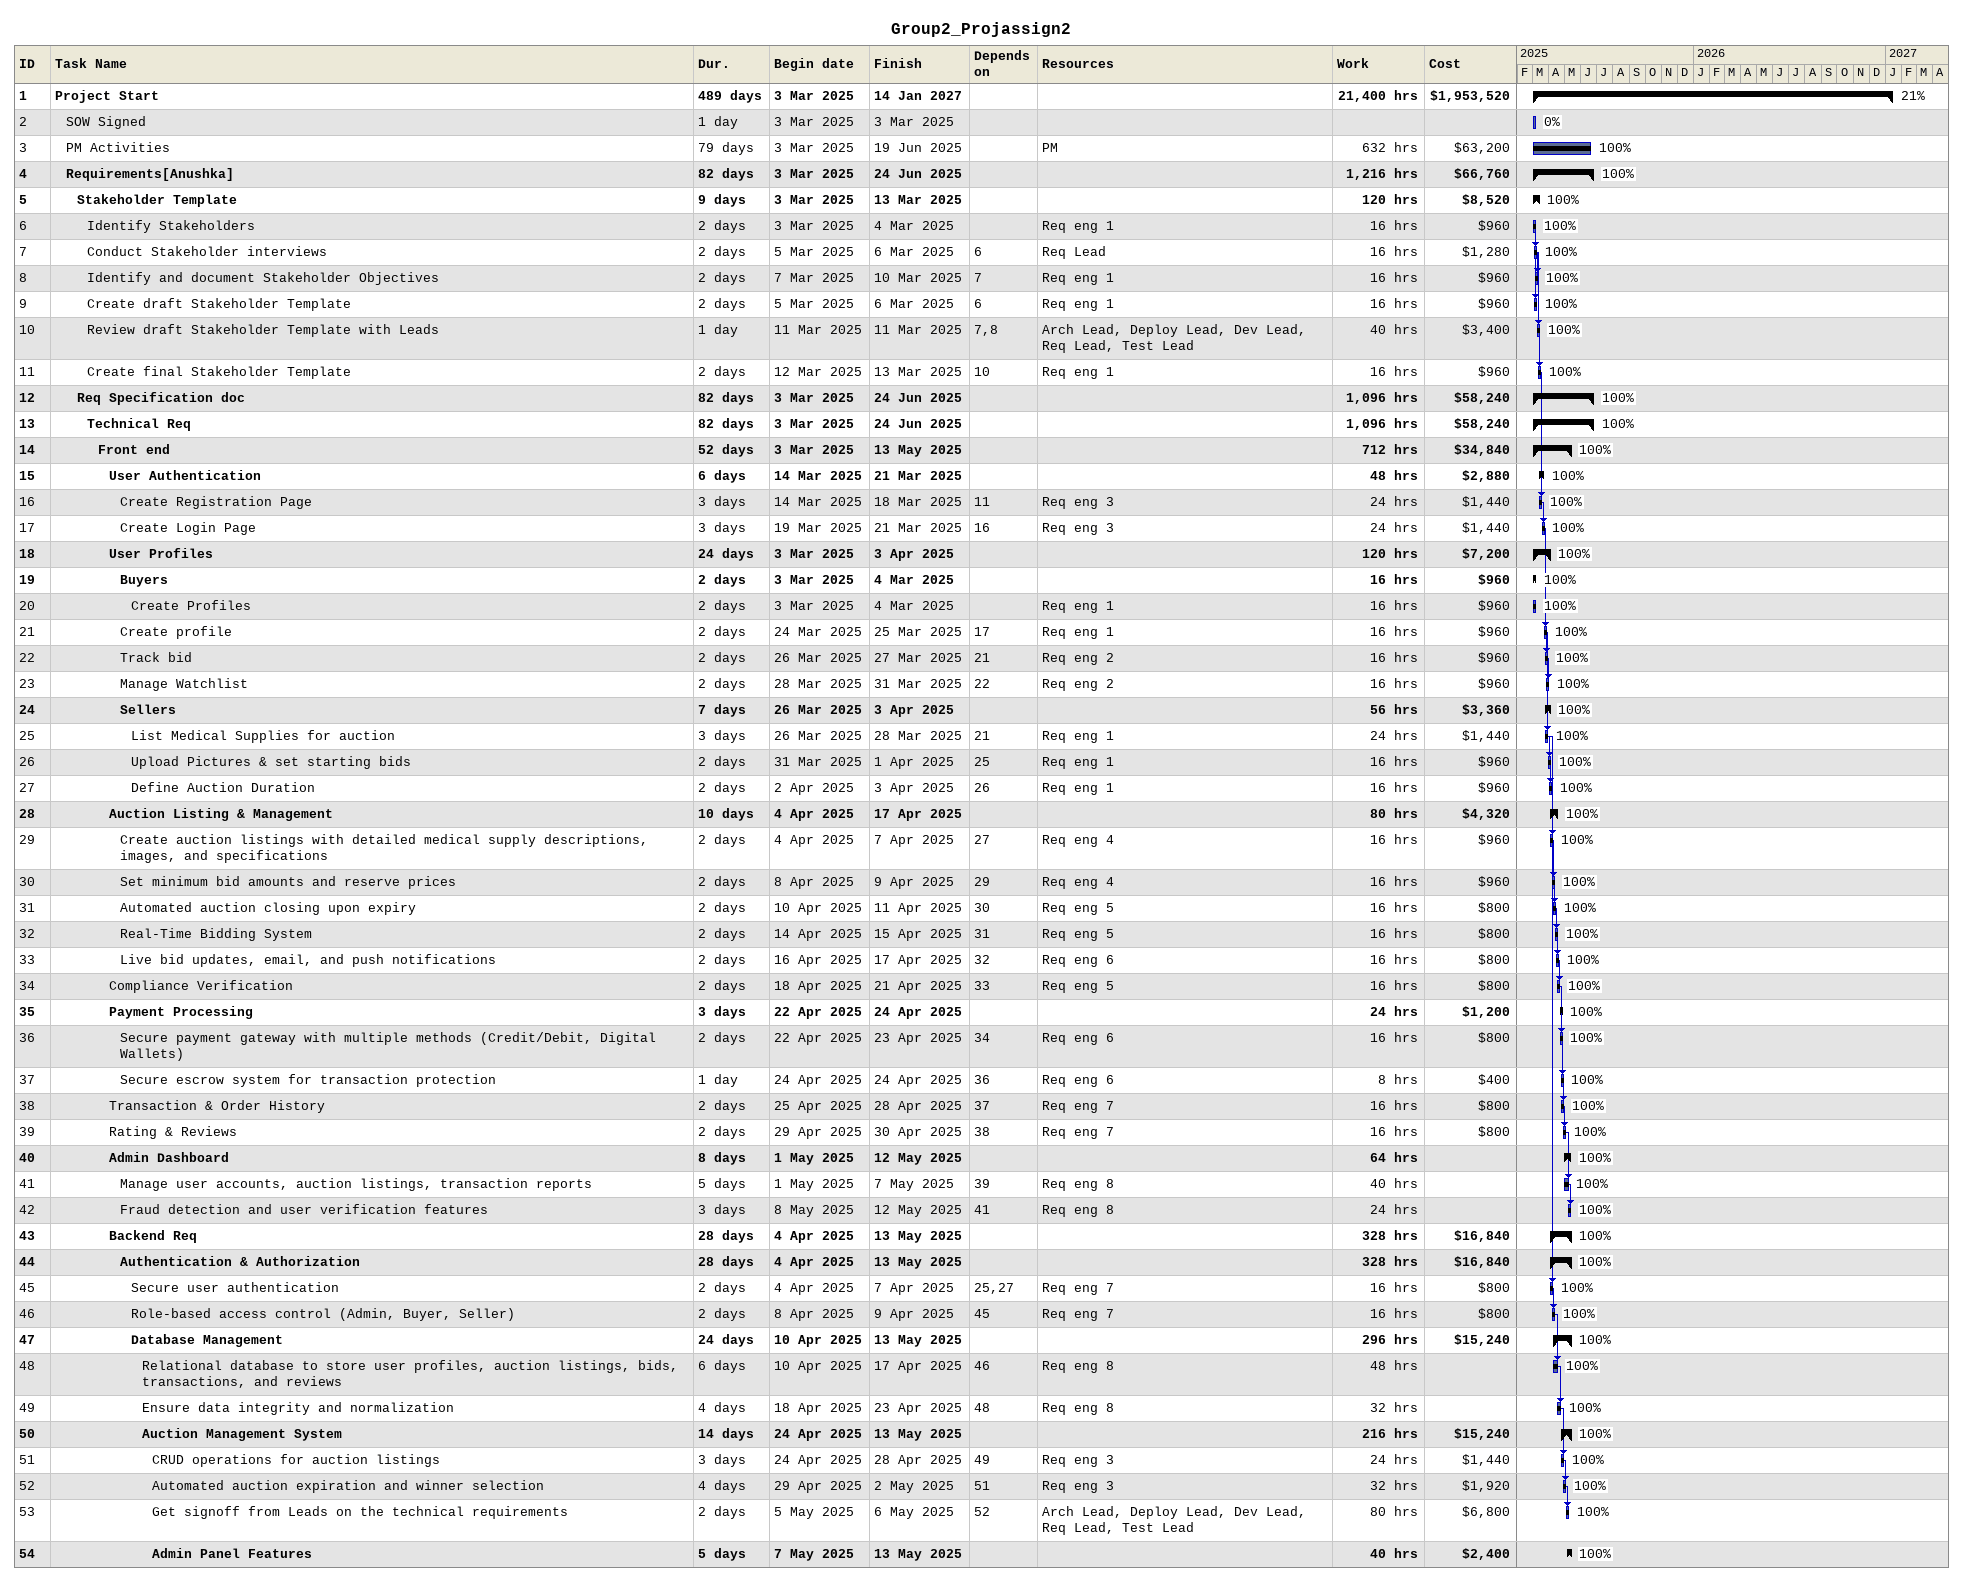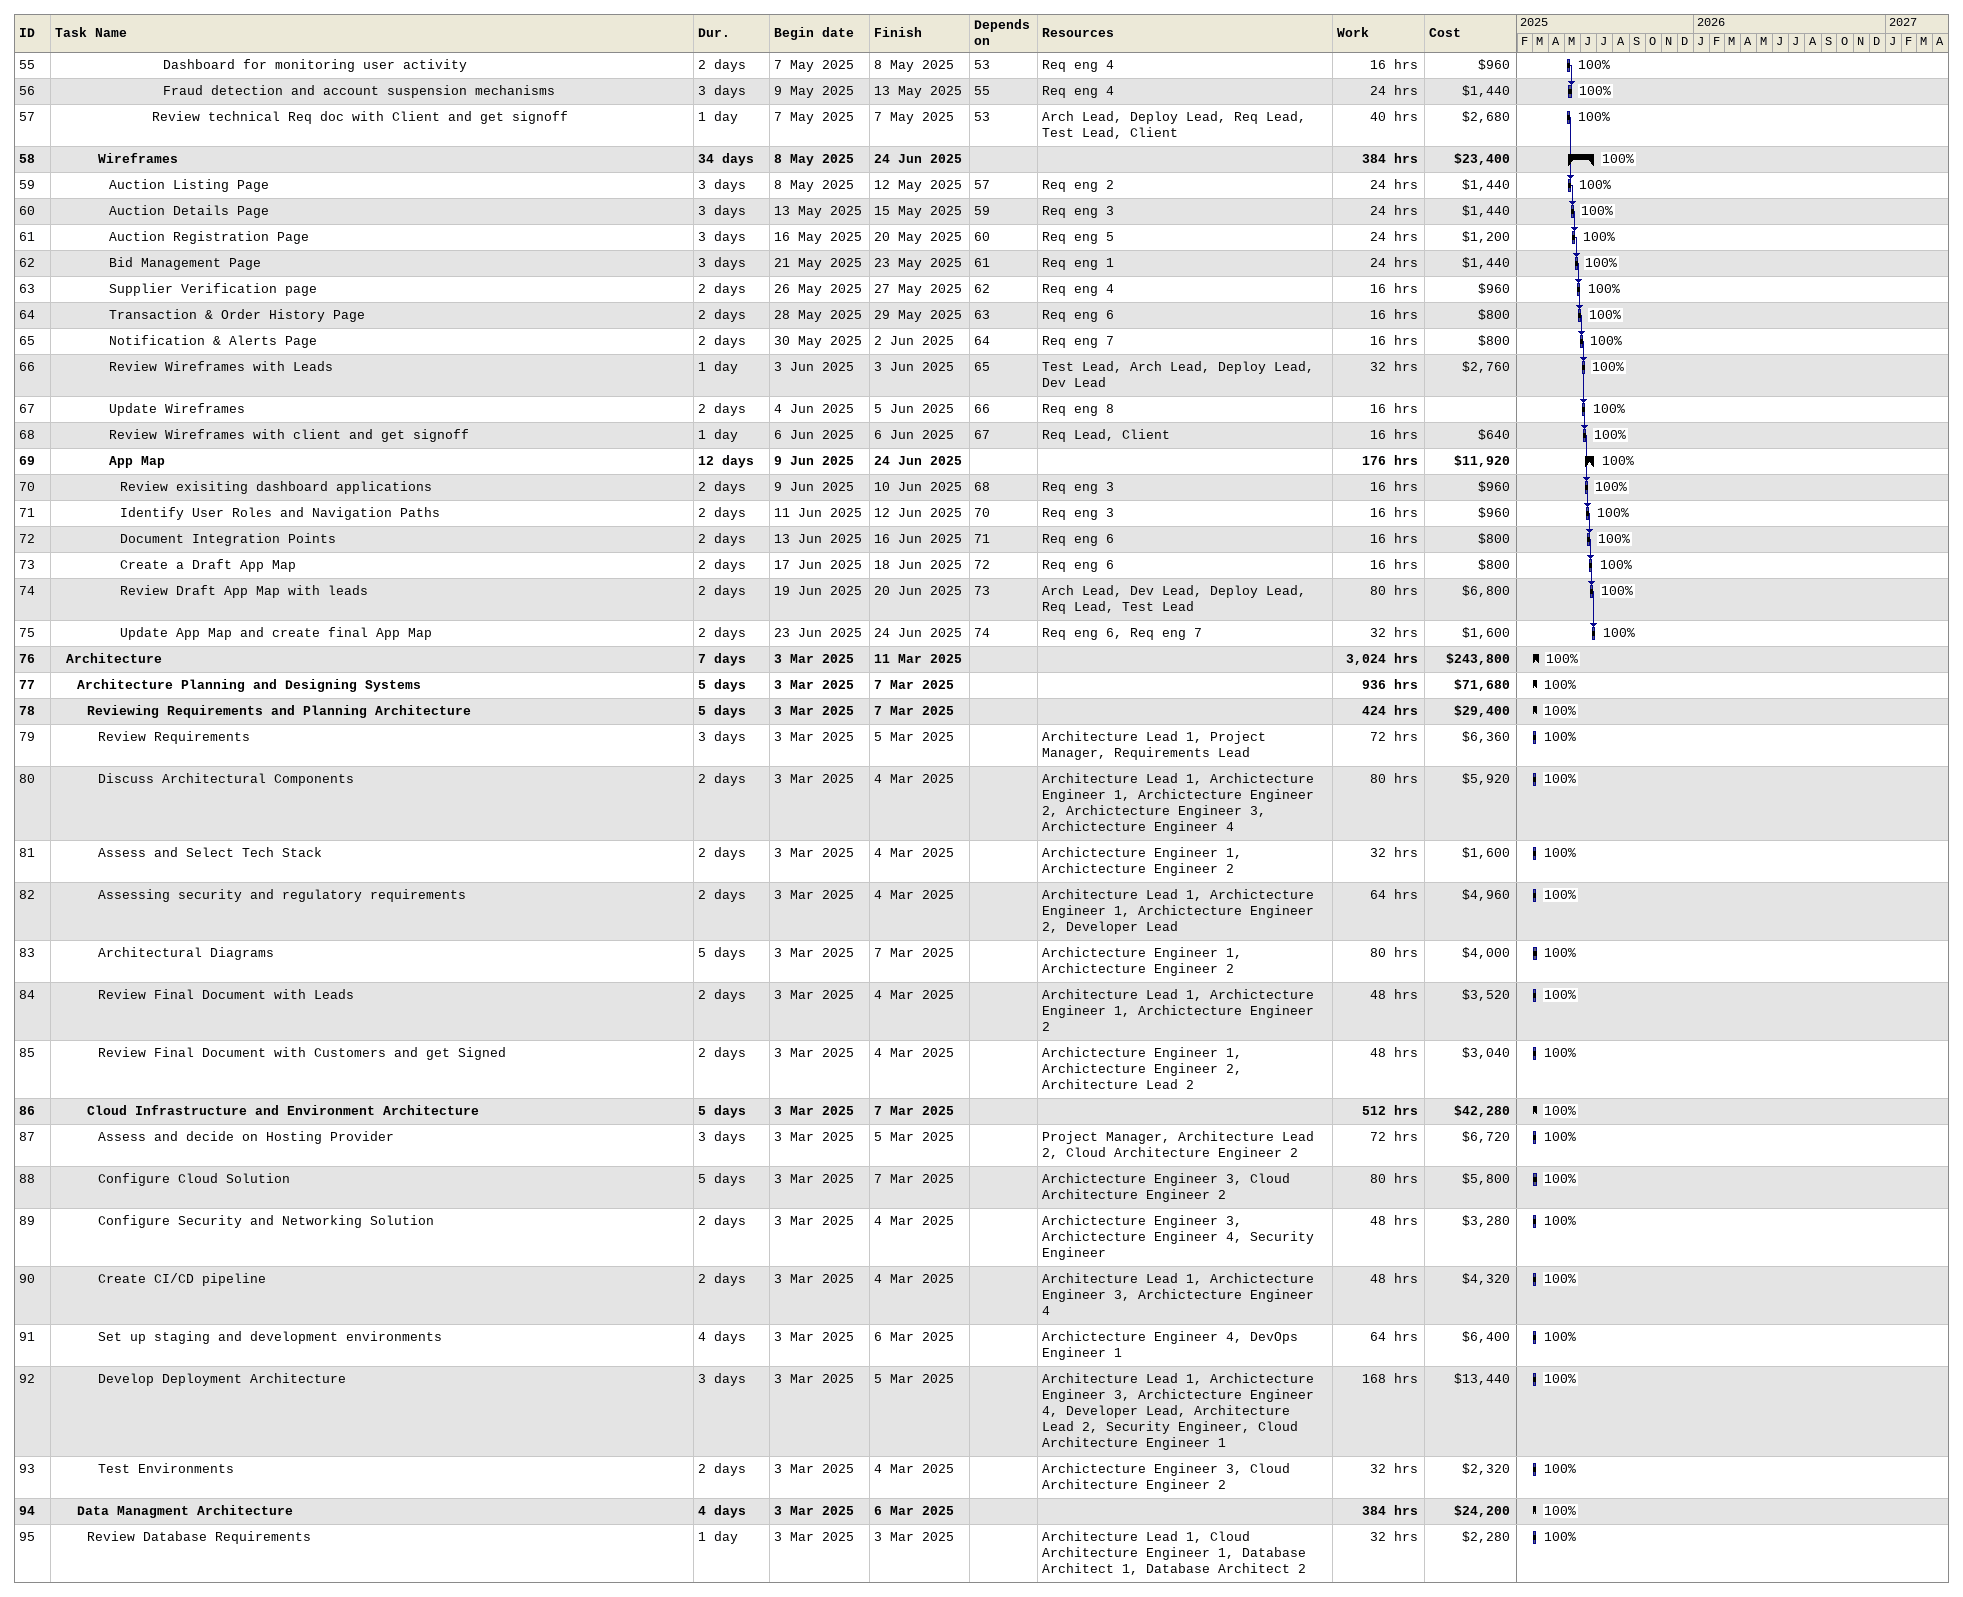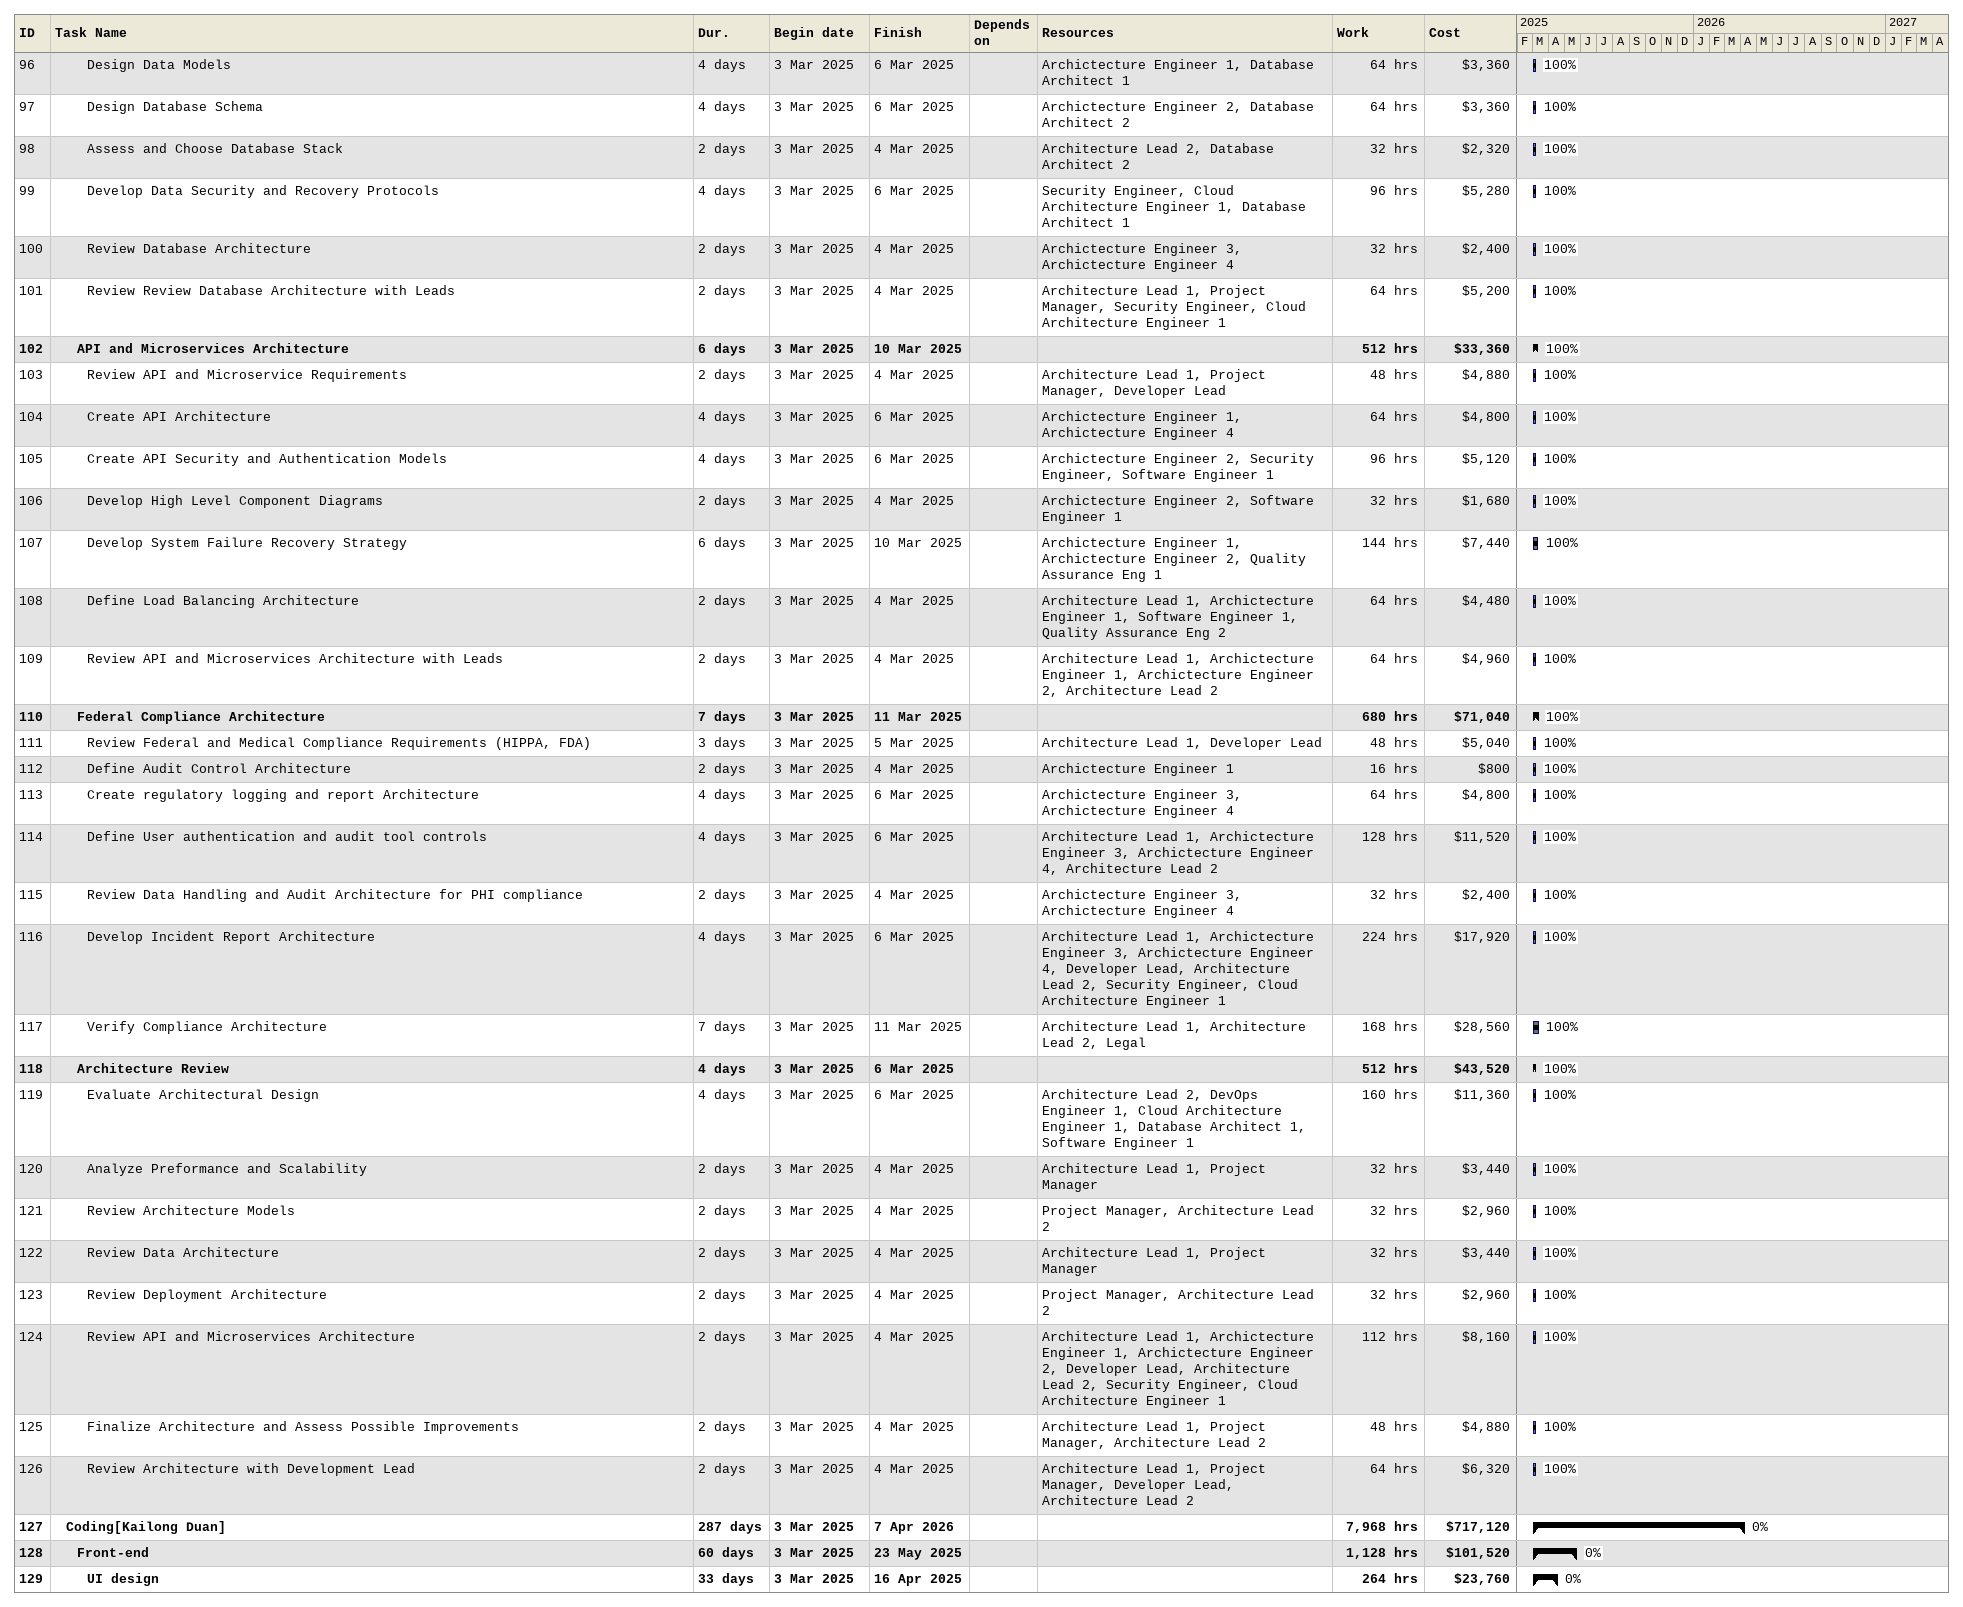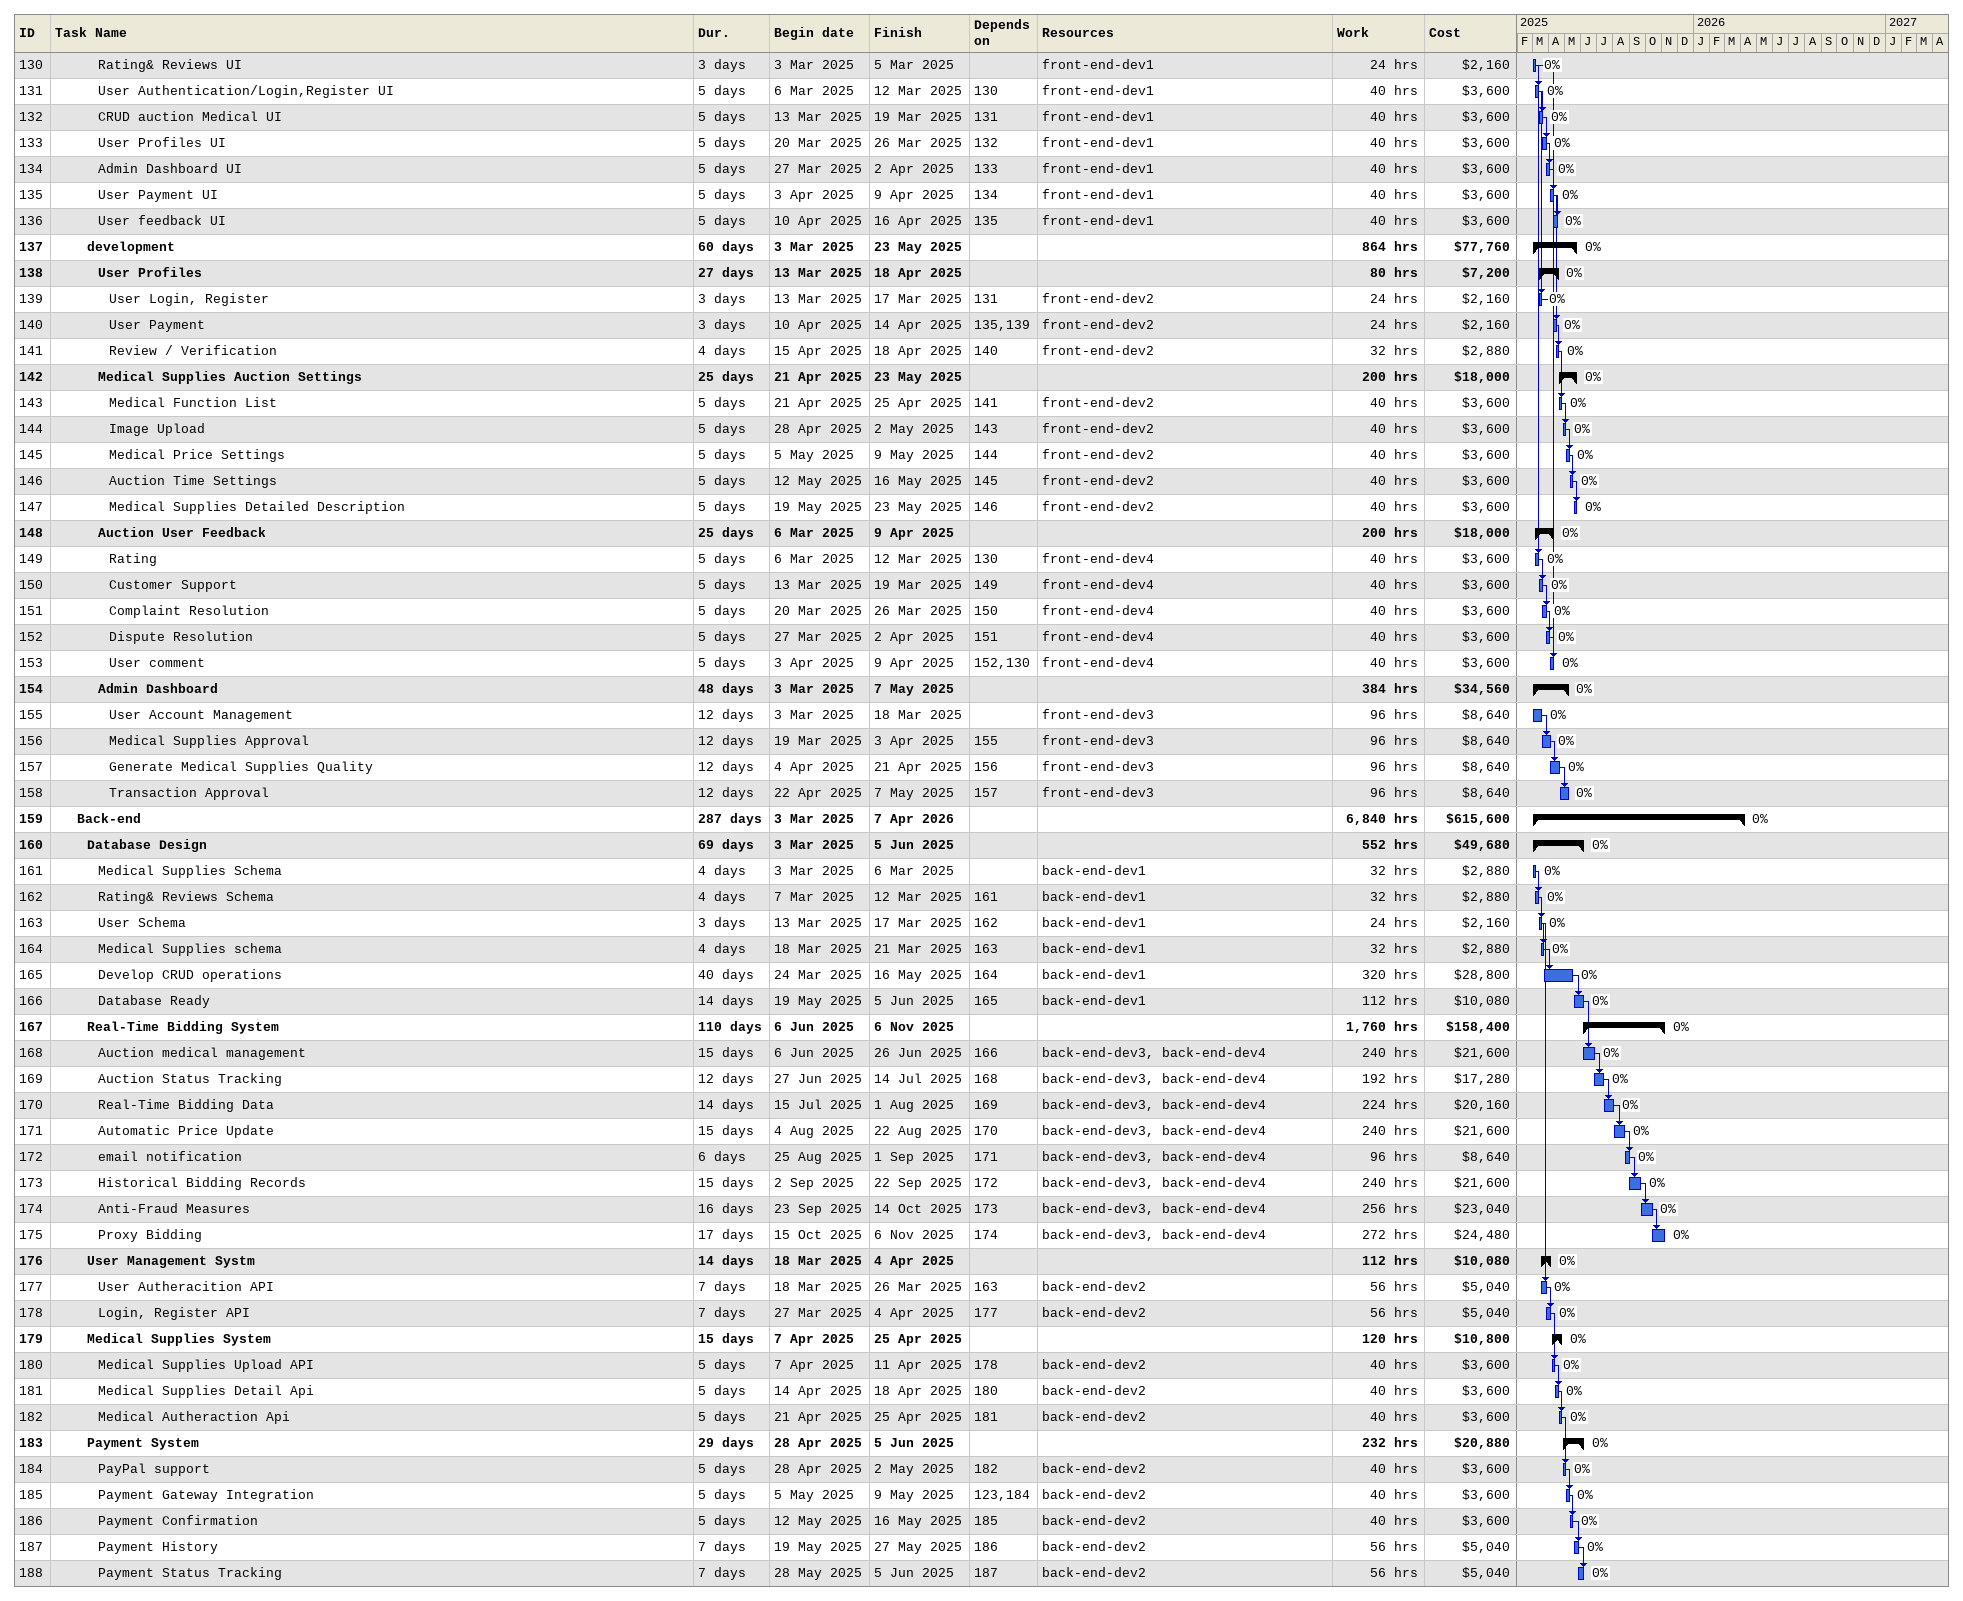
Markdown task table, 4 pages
Group2_Projassign2

| ID | Level | Task | Duration | Start | Finish | Predecessors | Resources | % complete | Work (h) | Cost ($) |
|---|---|---|---|---|---|---|---|---|---|---|
| 1 | 1 | **Project Start** | 489d | 2025-03-03 | 2027-01-14 |  |  | 21 | 21400 | 1953520 |
| 2 | 2 | SOW Signed | 1d | 2025-03-03 | 2025-03-03 |  |  | 0 |  |  |
| 3 | 2 | PM Activities | 79d | 2025-03-03 | 2025-06-19 |  | PM | 100 | 632 | 63200 |
| 4 | 2 | **Requirements[Anushka]** | 82d | 2025-03-03 | 2025-06-24 |  |  | 100 | 1216 | 66760 |
| 5 | 3 | **Stakeholder Template** | 9d | 2025-03-03 | 2025-03-13 |  |  | 100 | 120 | 8520 |
| 6 | 4 | Identify Stakeholders | 2d | 2025-03-03 | 2025-03-04 |  | Req eng 1 | 100 | 16 | 960 |
| 7 | 4 | Conduct Stakeholder interviews | 2d | 2025-03-05 | 2025-03-06 | 6 | Req Lead | 100 | 16 | 1280 |
| 8 | 4 | Identify and document Stakeholder Objectives | 2d | 2025-03-07 | 2025-03-10 | 7 | Req eng 1 | 100 | 16 | 960 |
| 9 | 4 | Create draft Stakeholder Template | 2d | 2025-03-05 | 2025-03-06 | 6 | Req eng 1 | 100 | 16 | 960 |
| 10 | 4 | Review draft Stakeholder Template with Leads | 1d | 2025-03-11 | 2025-03-11 | 7, 8 | Arch Lead, Deploy Lead, Dev Lead, Req Lead, Test Lead | 100 | 40 | 3400 |
| 11 | 4 | Create final Stakeholder Template | 2d | 2025-03-12 | 2025-03-13 | 10 | Req eng 1 | 100 | 16 | 960 |
| 12 | 3 | **Req Specification doc** | 82d | 2025-03-03 | 2025-06-24 |  |  | 100 | 1096 | 58240 |
| 13 | 4 | **Technical Req** | 82d | 2025-03-03 | 2025-06-24 |  |  | 100 | 1096 | 58240 |
| 14 | 5 | **Front end** | 52d | 2025-03-03 | 2025-05-13 |  |  | 100 | 712 | 34840 |
| 15 | 6 | **User Authentication** | 6d | 2025-03-14 | 2025-03-21 |  |  | 100 | 48 | 2880 |
| 16 | 7 | Create Registration Page | 3d | 2025-03-14 | 2025-03-18 | 11 | Req eng 3 | 100 | 24 | 1440 |
| 17 | 7 | Create Login Page | 3d | 2025-03-19 | 2025-03-21 | 16 | Req eng 3 | 100 | 24 | 1440 |
| 18 | 6 | **User Profiles** | 24d | 2025-03-03 | 2025-04-03 |  |  | 100 | 120 | 7200 |
| 19 | 7 | **Buyers** | 2d | 2025-03-03 | 2025-03-04 |  |  | 100 | 16 | 960 |
| 20 | 8 | Create Profiles | 2d | 2025-03-03 | 2025-03-04 |  | Req eng 1 | 100 | 16 | 960 |
| 21 | 7 | Create profile | 2d | 2025-03-24 | 2025-03-25 | 17 | Req eng 1 | 100 | 16 | 960 |
| 22 | 7 | Track bid | 2d | 2025-03-26 | 2025-03-27 | 21 | Req eng 2 | 100 | 16 | 960 |
| 23 | 7 | Manage Watchlist | 2d | 2025-03-28 | 2025-03-31 | 22 | Req eng 2 | 100 | 16 | 960 |
| 24 | 7 | **Sellers** | 7d | 2025-03-26 | 2025-04-03 |  |  | 100 | 56 | 3360 |
| 25 | 8 | List Medical Supplies for auction | 3d | 2025-03-26 | 2025-03-28 | 21 | Req eng 1 | 100 | 24 | 1440 |
| 26 | 8 | Upload Pictures & set starting bids | 2d | 2025-03-31 | 2025-04-01 | 25 | Req eng 1 | 100 | 16 | 960 |
| 27 | 8 | Define Auction Duration | 2d | 2025-04-02 | 2025-04-03 | 26 | Req eng 1 | 100 | 16 | 960 |
| 28 | 6 | **Auction Listing & Management** | 10d | 2025-04-04 | 2025-04-17 |  |  | 100 | 80 | 4320 |
| 29 | 7 | Create auction listings with detailed medical supply descriptions, images, and specifications | 2d | 2025-04-04 | 2025-04-07 | 27 | Req eng 4 | 100 | 16 | 960 |
| 30 | 7 | Set minimum bid amounts and reserve prices | 2d | 2025-04-08 | 2025-04-09 | 29 | Req eng 4 | 100 | 16 | 960 |
| 31 | 7 | Automated auction closing upon expiry | 2d | 2025-04-10 | 2025-04-11 | 30 | Req eng 5 | 100 | 16 | 800 |
| 32 | 7 | Real-Time Bidding System | 2d | 2025-04-14 | 2025-04-15 | 31 | Req eng 5 | 100 | 16 | 800 |
| 33 | 7 | Live bid updates, email, and push notifications | 2d | 2025-04-16 | 2025-04-17 | 32 | Req eng 6 | 100 | 16 | 800 |
| 34 | 6 | Compliance Verification | 2d | 2025-04-18 | 2025-04-21 | 33 | Req eng 5 | 100 | 16 | 800 |
| 35 | 6 | **Payment Processing** | 3d | 2025-04-22 | 2025-04-24 |  |  | 100 | 24 | 1200 |
| 36 | 7 | Secure payment gateway with multiple methods (Credit/Debit, Digital Wallets) | 2d | 2025-04-22 | 2025-04-23 | 34 | Req eng 6 | 100 | 16 | 800 |
| 37 | 7 | Secure escrow system for transaction protection | 1d | 2025-04-24 | 2025-04-24 | 36 | Req eng 6 | 100 | 8 | 400 |
| 38 | 6 | Transaction & Order History | 2d | 2025-04-25 | 2025-04-28 | 37 | Req eng 7 | 100 | 16 | 800 |
| 39 | 6 | Rating & Reviews | 2d | 2025-04-29 | 2025-04-30 | 38 | Req eng 7 | 100 | 16 | 800 |
| 40 | 6 | **Admin Dashboard** | 8d | 2025-05-01 | 2025-05-12 |  |  | 100 | 64 |  |
| 41 | 7 | Manage user accounts, auction listings, transaction reports | 5d | 2025-05-01 | 2025-05-07 | 39 | Req eng 8 | 100 | 40 |  |
| 42 | 7 | Fraud detection and user verification features | 3d | 2025-05-08 | 2025-05-12 | 41 | Req eng 8 | 100 | 24 |  |
| 43 | 6 | **Backend Req** | 28d | 2025-04-04 | 2025-05-13 |  |  | 100 | 328 | 16840 |
| 44 | 7 | **Authentication & Authorization** | 28d | 2025-04-04 | 2025-05-13 |  |  | 100 | 328 | 16840 |
| 45 | 8 | Secure user authentication | 2d | 2025-04-04 | 2025-04-07 | 25, 27 | Req eng 7 | 100 | 16 | 800 |
| 46 | 8 | Role-based access control (Admin, Buyer, Seller) | 2d | 2025-04-08 | 2025-04-09 | 45 | Req eng 7 | 100 | 16 | 800 |
| 47 | 8 | **Database Management** | 24d | 2025-04-10 | 2025-05-13 |  |  | 100 | 296 | 15240 |
| 48 | 9 | Relational database to store user profiles, auction listings, bids, transactions, and reviews | 6d | 2025-04-10 | 2025-04-17 | 46 | Req eng 8 | 100 | 48 |  |
| 49 | 9 | Ensure data integrity and normalization | 4d | 2025-04-18 | 2025-04-23 | 48 | Req eng 8 | 100 | 32 |  |
| 50 | 9 | **Auction Management System** | 14d | 2025-04-24 | 2025-05-13 |  |  | 100 | 216 | 15240 |
| 51 | 10 | CRUD operations for auction listings | 3d | 2025-04-24 | 2025-04-28 | 49 | Req eng 3 | 100 | 24 | 1440 |
| 52 | 10 | Automated auction expiration and winner selection | 4d | 2025-04-29 | 2025-05-02 | 51 | Req eng 3 | 100 | 32 | 1920 |
| 53 | 10 | Get signoff from Leads on the technical requirements | 2d | 2025-05-05 | 2025-05-06 | 52 | Arch Lead, Deploy Lead, Dev Lead, Req Lead, Test Lead | 100 | 80 | 6800 |
| 54 | 10 | **Admin Panel Features** | 5d | 2025-05-07 | 2025-05-13 |  |  | 100 | 40 | 2400 |
| 55 | 11 | Dashboard for monitoring user activity | 2d | 2025-05-07 | 2025-05-08 | 53 | Req eng 4 | 100 | 16 | 960 |
| 56 | 11 | Fraud detection and account suspension mechanisms | 3d | 2025-05-09 | 2025-05-13 | 55 | Req eng 4 | 100 | 24 | 1440 |
| 57 | 10 | Review technical Req doc with Client and get signoff | 1d | 2025-05-07 | 2025-05-07 | 53 | Arch Lead, Deploy Lead, Req Lead, Test Lead, Client | 100 | 40 | 2680 |
| 58 | 5 | **Wireframes** | 34d | 2025-05-08 | 2025-06-24 |  |  | 100 | 384 | 23400 |
| 59 | 6 | Auction Listing Page | 3d | 2025-05-08 | 2025-05-12 | 57 | Req eng 2 | 100 | 24 | 1440 |
| 60 | 6 | Auction Details Page | 3d | 2025-05-13 | 2025-05-15 | 59 | Req eng 3 | 100 | 24 | 1440 |
| 61 | 6 | Auction Registration Page | 3d | 2025-05-16 | 2025-05-20 | 60 | Req eng 5 | 100 | 24 | 1200 |
| 62 | 6 | Bid Management Page | 3d | 2025-05-21 | 2025-05-23 | 61 | Req eng 1 | 100 | 24 | 1440 |
| 63 | 6 | Supplier Verification page | 2d | 2025-05-26 | 2025-05-27 | 62 | Req eng 4 | 100 | 16 | 960 |
| 64 | 6 | Transaction & Order History Page | 2d | 2025-05-28 | 2025-05-29 | 63 | Req eng 6 | 100 | 16 | 800 |
| 65 | 6 | Notification & Alerts Page | 2d | 2025-05-30 | 2025-06-02 | 64 | Req eng 7 | 100 | 16 | 800 |
| 66 | 6 | Review Wireframes with Leads | 1d | 2025-06-03 | 2025-06-03 | 65 | Test Lead, Arch Lead, Deploy Lead, Dev Lead | 100 | 32 | 2760 |
| 67 | 6 | Update Wireframes | 2d | 2025-06-04 | 2025-06-05 | 66 | Req eng 8 | 100 | 16 |  |
| 68 | 6 | Review Wireframes with client and get signoff | 1d | 2025-06-06 | 2025-06-06 | 67 | Req Lead, Client | 100 | 16 | 640 |
| 69 | 6 | **App Map** | 12d | 2025-06-09 | 2025-06-24 |  |  | 100 | 176 | 11920 |
| 70 | 7 | Review exisiting dashboard applications | 2d | 2025-06-09 | 2025-06-10 | 68 | Req eng 3 | 100 | 16 | 960 |
| 71 | 7 | Identify User Roles and Navigation Paths | 2d | 2025-06-11 | 2025-06-12 | 70 | Req eng 3 | 100 | 16 | 960 |
| 72 | 7 | Document Integration Points | 2d | 2025-06-13 | 2025-06-16 | 71 | Req eng 6 | 100 | 16 | 800 |
| 73 | 7 | Create a Draft App Map | 2d | 2025-06-17 | 2025-06-18 | 72 | Req eng 6 | 100 | 16 | 800 |
| 74 | 7 | Review Draft App Map with leads | 2d | 2025-06-19 | 2025-06-20 | 73 | Arch Lead, Dev Lead, Deploy Lead, Req Lead, Test Lead | 100 | 80 | 6800 |
| 75 | 7 | Update App Map and create final App Map | 2d | 2025-06-23 | 2025-06-24 | 74 | Req eng 6, Req eng 7 | 100 | 32 | 1600 |
| 76 | 2 | **Architecture** | 7d | 2025-03-03 | 2025-03-11 |  |  | 100 | 3024 | 243800 |
| 77 | 3 | **Architecture Planning and Designing Systems** | 5d | 2025-03-03 | 2025-03-07 |  |  | 100 | 936 | 71680 |
| 78 | 4 | **Reviewing Requirements and Planning Architecture** | 5d | 2025-03-03 | 2025-03-07 |  |  | 100 | 424 | 29400 |
| 79 | 5 | Review Requirements | 3d | 2025-03-03 | 2025-03-05 |  | Architecture Lead 1, Project Manager, Requirements Lead | 100 | 72 | 6360 |
| 80 | 5 | Discuss Architectural Components | 2d | 2025-03-03 | 2025-03-04 |  | Architecture Lead 1, Archictecture Engineer 1, Archictecture Engineer 2, Archictecture Engineer 3, Archictecture Engineer 4 | 100 | 80 | 5920 |
| 81 | 5 | Assess and Select Tech Stack | 2d | 2025-03-03 | 2025-03-04 |  | Archictecture Engineer 1, Archictecture Engineer 2 | 100 | 32 | 1600 |
| 82 | 5 | Assessing security and regulatory requirements | 2d | 2025-03-03 | 2025-03-04 |  | Architecture Lead 1, Archictecture Engineer 1, Archictecture Engineer 2, Developer Lead | 100 | 64 | 4960 |
| 83 | 5 | Architectural Diagrams | 5d | 2025-03-03 | 2025-03-07 |  | Archictecture Engineer 1, Archictecture Engineer 2 | 100 | 80 | 4000 |
| 84 | 5 | Review Final Document with Leads | 2d | 2025-03-03 | 2025-03-04 |  | Architecture Lead 1, Archictecture Engineer 1, Archictecture Engineer 2 | 100 | 48 | 3520 |
| 85 | 5 | Review Final Document with Customers and get Signed | 2d | 2025-03-03 | 2025-03-04 |  | Archictecture Engineer 1, Archictecture Engineer 2, Architecture Lead 2 | 100 | 48 | 3040 |
| 86 | 4 | **Cloud Infrastructure and Environment Architecture** | 5d | 2025-03-03 | 2025-03-07 |  |  | 100 | 512 | 42280 |
| 87 | 5 | Assess and decide on Hosting Provider | 3d | 2025-03-03 | 2025-03-05 |  | Project Manager, Architecture Lead 2, Cloud Architecture Engineer 2 | 100 | 72 | 6720 |
| 88 | 5 | Configure Cloud Solution | 5d | 2025-03-03 | 2025-03-07 |  | Archictecture Engineer 3, Cloud Architecture Engineer 2 | 100 | 80 | 5800 |
| 89 | 5 | Configure Security and Networking Solution | 2d | 2025-03-03 | 2025-03-04 |  | Archictecture Engineer 3, Archictecture Engineer 4, Security Engineer | 100 | 48 | 3280 |
| 90 | 5 | Create CI/CD pipeline | 2d | 2025-03-03 | 2025-03-04 |  | Architecture Lead 1, Archictecture Engineer 3, Archictecture Engineer 4 | 100 | 48 | 4320 |
| 91 | 5 | Set up staging and development environments | 4d | 2025-03-03 | 2025-03-06 |  | Archictecture Engineer 4, DevOps Engineer 1 | 100 | 64 | 6400 |
| 92 | 5 | Develop Deployment Architecture | 3d | 2025-03-03 | 2025-03-05 |  | Architecture Lead 1, Archictecture Engineer 3, Archictecture Engineer 4, Developer Lead, Architecture Lead 2, Security Engineer, Cloud Architecture Engineer 1 | 100 | 168 | 13440 |
| 93 | 5 | Test Environments | 2d | 2025-03-03 | 2025-03-04 |  | Archictecture Engineer 3, Cloud Architecture Engineer 2 | 100 | 32 | 2320 |
| 94 | 3 | **Data Managment Architecture** | 4d | 2025-03-03 | 2025-03-06 |  |  | 100 | 384 | 24200 |
| 95 | 4 | Review Database Requirements | 1d | 2025-03-03 | 2025-03-03 |  | Architecture Lead 1, Cloud Architecture Engineer 1, Database Architect 1, Database Architect 2 | 100 | 32 | 2280 |
| 96 | 4 | Design Data Models | 4d | 2025-03-03 | 2025-03-06 |  | Archictecture Engineer 1, Database Architect 1 | 100 | 64 | 3360 |
| 97 | 4 | Design Database Schema | 4d | 2025-03-03 | 2025-03-06 |  | Archictecture Engineer 2, Database Architect 2 | 100 | 64 | 3360 |
| 98 | 4 | Assess and Choose Database Stack | 2d | 2025-03-03 | 2025-03-04 |  | Architecture Lead 2, Database Architect 2 | 100 | 32 | 2320 |
| 99 | 4 | Develop Data Security and Recovery Protocols | 4d | 2025-03-03 | 2025-03-06 |  | Security Engineer, Cloud Architecture Engineer 1, Database Architect 1 | 100 | 96 | 5280 |
| 100 | 4 | Review Database Architecture | 2d | 2025-03-03 | 2025-03-04 |  | Archictecture Engineer 3, Archictecture Engineer 4 | 100 | 32 | 2400 |
| 101 | 4 | Review Review Database Architecture with Leads | 2d | 2025-03-03 | 2025-03-04 |  | Architecture Lead 1, Project Manager, Security Engineer, Cloud Architecture Engineer 1 | 100 | 64 | 5200 |
| 102 | 3 | **API and Microservices Architecture** | 6d | 2025-03-03 | 2025-03-10 |  |  | 100 | 512 | 33360 |
| 103 | 4 | Review API and Microservice Requirements | 2d | 2025-03-03 | 2025-03-04 |  | Architecture Lead 1, Project Manager, Developer Lead | 100 | 48 | 4880 |
| 104 | 4 | Create API Architecture | 4d | 2025-03-03 | 2025-03-06 |  | Archictecture Engineer 1, Archictecture Engineer 4 | 100 | 64 | 4800 |
| 105 | 4 | Create API Security and Authentication Models | 4d | 2025-03-03 | 2025-03-06 |  | Archictecture Engineer 2, Security Engineer, Software Engineer 1 | 100 | 96 | 5120 |
| 106 | 4 | Develop High Level Component Diagrams | 2d | 2025-03-03 | 2025-03-04 |  | Archictecture Engineer 2, Software Engineer 1 | 100 | 32 | 1680 |
| 107 | 4 | Develop System Failure Recovery Strategy | 6d | 2025-03-03 | 2025-03-10 |  | Archictecture Engineer 1, Archictecture Engineer 2, Quality Assurance Eng 1 | 100 | 144 | 7440 |
| 108 | 4 | Define Load Balancing Architecture | 2d | 2025-03-03 | 2025-03-04 |  | Architecture Lead 1, Archictecture Engineer 1, Software Engineer 1, Quality Assurance Eng 2 | 100 | 64 | 4480 |
| 109 | 4 | Review API and Microservices Architecture with Leads | 2d | 2025-03-03 | 2025-03-04 |  | Architecture Lead 1, Archictecture Engineer 1, Archictecture Engineer 2, Architecture Lead 2 | 100 | 64 | 4960 |
| 110 | 3 | **Federal Compliance Architecture** | 7d | 2025-03-03 | 2025-03-11 |  |  | 100 | 680 | 71040 |
| 111 | 4 | Review Federal and Medical Compliance Requirements (HIPPA, FDA) | 3d | 2025-03-03 | 2025-03-05 |  | Architecture Lead 1, Developer Lead | 100 | 48 | 5040 |
| 112 | 4 | Define Audit Control Architecture | 2d | 2025-03-03 | 2025-03-04 |  | Archictecture Engineer 1 | 100 | 16 | 800 |
| 113 | 4 | Create regulatory logging and report Architecture | 4d | 2025-03-03 | 2025-03-06 |  | Archictecture Engineer 3, Archictecture Engineer 4 | 100 | 64 | 4800 |
| 114 | 4 | Define User authentication and audit tool controls | 4d | 2025-03-03 | 2025-03-06 |  | Architecture Lead 1, Archictecture Engineer 3, Archictecture Engineer 4, Architecture Lead 2 | 100 | 128 | 11520 |
| 115 | 4 | Review Data Handling and Audit Architecture for PHI compliance | 2d | 2025-03-03 | 2025-03-04 |  | Archictecture Engineer 3, Archictecture Engineer 4 | 100 | 32 | 2400 |
| 116 | 4 | Develop Incident Report Architecture | 4d | 2025-03-03 | 2025-03-06 |  | Architecture Lead 1, Archictecture Engineer 3, Archictecture Engineer 4, Developer Lead, Architecture Lead 2, Security Engineer, Cloud Architecture Engineer 1 | 100 | 224 | 17920 |
| 117 | 4 | Verify Compliance Architecture | 7d | 2025-03-03 | 2025-03-11 |  | Architecture Lead 1, Architecture Lead 2, Legal | 100 | 168 | 28560 |
| 118 | 3 | **Architecture Review** | 4d | 2025-03-03 | 2025-03-06 |  |  | 100 | 512 | 43520 |
| 119 | 4 | Evaluate Architectural Design | 4d | 2025-03-03 | 2025-03-06 |  | Architecture Lead 2, DevOps Engineer 1, Cloud Architecture Engineer 1, Database Architect 1, Software Engineer 1 | 100 | 160 | 11360 |
| 120 | 4 | Analyze Preformance and Scalability | 2d | 2025-03-03 | 2025-03-04 |  | Architecture Lead 1, Project Manager | 100 | 32 | 3440 |
| 121 | 4 | Review Architecture Models | 2d | 2025-03-03 | 2025-03-04 |  | Project Manager, Architecture Lead 2 | 100 | 32 | 2960 |
| 122 | 4 | Review Data Architecture | 2d | 2025-03-03 | 2025-03-04 |  | Architecture Lead 1, Project Manager | 100 | 32 | 3440 |
| 123 | 4 | Review Deployment Architecture | 2d | 2025-03-03 | 2025-03-04 |  | Project Manager, Architecture Lead 2 | 100 | 32 | 2960 |
| 124 | 4 | Review API and Microservices Architecture | 2d | 2025-03-03 | 2025-03-04 |  | Architecture Lead 1, Archictecture Engineer 1, Archictecture Engineer 2, Developer Lead, Architecture Lead 2, Security Engineer, Cloud Architecture Engineer 1 | 100 | 112 | 8160 |
| 125 | 4 | Finalize Architecture and Assess Possible Improvements | 2d | 2025-03-03 | 2025-03-04 |  | Architecture Lead 1, Project Manager, Architecture Lead 2 | 100 | 48 | 4880 |
| 126 | 4 | Review Architecture with Development Lead | 2d | 2025-03-03 | 2025-03-04 |  | Architecture Lead 1, Project Manager, Developer Lead, Architecture Lead 2 | 100 | 64 | 6320 |
| 127 | 2 | **Coding[Kailong Duan]** | 287d | 2025-03-03 | 2026-04-07 |  |  | 0 | 7968 | 717120 |
| 128 | 3 | **Front-end** | 60d | 2025-03-03 | 2025-05-23 |  |  | 0 | 1128 | 101520 |
| 129 | 4 | **UI design** | 33d | 2025-03-03 | 2025-04-16 |  |  | 0 | 264 | 23760 |
| 130 | 5 | Rating& Reviews UI | 3d | 2025-03-03 | 2025-03-05 |  | front-end-dev1 | 0 | 24 | 2160 |
| 131 | 5 | User Authentication/Login,Register UI | 5d | 2025-03-06 | 2025-03-12 | 130 | front-end-dev1 | 0 | 40 | 3600 |
| 132 | 5 | CRUD auction Medical UI | 5d | 2025-03-13 | 2025-03-19 | 131 | front-end-dev1 | 0 | 40 | 3600 |
| 133 | 5 | User Profiles UI | 5d | 2025-03-20 | 2025-03-26 | 132 | front-end-dev1 | 0 | 40 | 3600 |
| 134 | 5 | Admin Dashboard UI | 5d | 2025-03-27 | 2025-04-02 | 133 | front-end-dev1 | 0 | 40 | 3600 |
| 135 | 5 | User Payment UI | 5d | 2025-04-03 | 2025-04-09 | 134 | front-end-dev1 | 0 | 40 | 3600 |
| 136 | 5 | User feedback UI | 5d | 2025-04-10 | 2025-04-16 | 135 | front-end-dev1 | 0 | 40 | 3600 |
| 137 | 4 | **development** | 60d | 2025-03-03 | 2025-05-23 |  |  | 0 | 864 | 77760 |
| 138 | 5 | **User Profiles** | 27d | 2025-03-13 | 2025-04-18 |  |  | 0 | 80 | 7200 |
| 139 | 6 | User Login, Register | 3d | 2025-03-13 | 2025-03-17 | 131 | front-end-dev2 | 0 | 24 | 2160 |
| 140 | 6 | User Payment | 3d | 2025-04-10 | 2025-04-14 | 135, 139 | front-end-dev2 | 0 | 24 | 2160 |
| 141 | 6 | Review / Verification | 4d | 2025-04-15 | 2025-04-18 | 140 | front-end-dev2 | 0 | 32 | 2880 |
| 142 | 5 | **Medical Supplies Auction Settings** | 25d | 2025-04-21 | 2025-05-23 |  |  | 0 | 200 | 18000 |
| 143 | 6 | Medical Function List | 5d | 2025-04-21 | 2025-04-25 | 141 | front-end-dev2 | 0 | 40 | 3600 |
| 144 | 6 | Image Upload | 5d | 2025-04-28 | 2025-05-02 | 143 | front-end-dev2 | 0 | 40 | 3600 |
| 145 | 6 | Medical Price Settings | 5d | 2025-05-05 | 2025-05-09 | 144 | front-end-dev2 | 0 | 40 | 3600 |
| 146 | 6 | Auction Time Settings | 5d | 2025-05-12 | 2025-05-16 | 145 | front-end-dev2 | 0 | 40 | 3600 |
| 147 | 6 | Medical Supplies Detailed Description | 5d | 2025-05-19 | 2025-05-23 | 146 | front-end-dev2 | 0 | 40 | 3600 |
| 148 | 5 | **Auction User Feedback** | 25d | 2025-03-06 | 2025-04-09 |  |  | 0 | 200 | 18000 |
| 149 | 6 | Rating | 5d | 2025-03-06 | 2025-03-12 | 130 | front-end-dev4 | 0 | 40 | 3600 |
| 150 | 6 | Customer Support | 5d | 2025-03-13 | 2025-03-19 | 149 | front-end-dev4 | 0 | 40 | 3600 |
| 151 | 6 | Complaint Resolution | 5d | 2025-03-20 | 2025-03-26 | 150 | front-end-dev4 | 0 | 40 | 3600 |
| 152 | 6 | Dispute Resolution | 5d | 2025-03-27 | 2025-04-02 | 151 | front-end-dev4 | 0 | 40 | 3600 |
| 153 | 6 | User comment | 5d | 2025-04-03 | 2025-04-09 | 152, 130 | front-end-dev4 | 0 | 40 | 3600 |
| 154 | 5 | **Admin Dashboard** | 48d | 2025-03-03 | 2025-05-07 |  |  | 0 | 384 | 34560 |
| 155 | 6 | User Account Management | 12d | 2025-03-03 | 2025-03-18 |  | front-end-dev3 | 0 | 96 | 8640 |
| 156 | 6 | Medical Supplies Approval | 12d | 2025-03-19 | 2025-04-03 | 155 | front-end-dev3 | 0 | 96 | 8640 |
| 157 | 6 | Generate Medical Supplies Quality | 12d | 2025-04-04 | 2025-04-21 | 156 | front-end-dev3 | 0 | 96 | 8640 |
| 158 | 6 | Transaction Approval | 12d | 2025-04-22 | 2025-05-07 | 157 | front-end-dev3 | 0 | 96 | 8640 |
| 159 | 3 | **Back-end** | 287d | 2025-03-03 | 2026-04-07 |  |  | 0 | 6840 | 615600 |
| 160 | 4 | **Database Design** | 69d | 2025-03-03 | 2025-06-05 |  |  | 0 | 552 | 49680 |
| 161 | 5 | Medical Supplies Schema | 4d | 2025-03-03 | 2025-03-06 |  | back-end-dev1 | 0 | 32 | 2880 |
| 162 | 5 | Rating& Reviews Schema | 4d | 2025-03-07 | 2025-03-12 | 161 | back-end-dev1 | 0 | 32 | 2880 |
| 163 | 5 | User Schema | 3d | 2025-03-13 | 2025-03-17 | 162 | back-end-dev1 | 0 | 24 | 2160 |
| 164 | 5 | Medical Supplies schema | 4d | 2025-03-18 | 2025-03-21 | 163 | back-end-dev1 | 0 | 32 | 2880 |
| 165 | 5 | Develop CRUD operations | 40d | 2025-03-24 | 2025-05-16 | 164 | back-end-dev1 | 0 | 320 | 28800 |
| 166 | 5 | Database Ready | 14d | 2025-05-19 | 2025-06-05 | 165 | back-end-dev1 | 0 | 112 | 10080 |
| 167 | 4 | **Real-Time Bidding System** | 110d | 2025-06-06 | 2025-11-06 |  |  | 0 | 1760 | 158400 |
| 168 | 5 | Auction medical management | 15d | 2025-06-06 | 2025-06-26 | 166 | back-end-dev3, back-end-dev4 | 0 | 240 | 21600 |
| 169 | 5 | Auction Status Tracking | 12d | 2025-06-27 | 2025-07-14 | 168 | back-end-dev3, back-end-dev4 | 0 | 192 | 17280 |
| 170 | 5 | Real-Time Bidding Data | 14d | 2025-07-15 | 2025-08-01 | 169 | back-end-dev3, back-end-dev4 | 0 | 224 | 20160 |
| 171 | 5 | Automatic Price Update | 15d | 2025-08-04 | 2025-08-22 | 170 | back-end-dev3, back-end-dev4 | 0 | 240 | 21600 |
| 172 | 5 | email notification | 6d | 2025-08-25 | 2025-09-01 | 171 | back-end-dev3, back-end-dev4 | 0 | 96 | 8640 |
| 173 | 5 | Historical Bidding Records | 15d | 2025-09-02 | 2025-09-22 | 172 | back-end-dev3, back-end-dev4 | 0 | 240 | 21600 |
| 174 | 5 | Anti-Fraud Measures | 16d | 2025-09-23 | 2025-10-14 | 173 | back-end-dev3, back-end-dev4 | 0 | 256 | 23040 |
| 175 | 5 | Proxy Bidding | 17d | 2025-10-15 | 2025-11-06 | 174 | back-end-dev3, back-end-dev4 | 0 | 272 | 24480 |
| 176 | 4 | **User Management Systm** | 14d | 2025-03-18 | 2025-04-04 |  |  | 0 | 112 | 10080 |
| 177 | 5 | User Autheracition API | 7d | 2025-03-18 | 2025-03-26 | 163 | back-end-dev2 | 0 | 56 | 5040 |
| 178 | 5 | Login, Register API | 7d | 2025-03-27 | 2025-04-04 | 177 | back-end-dev2 | 0 | 56 | 5040 |
| 179 | 4 | **Medical Supplies System** | 15d | 2025-04-07 | 2025-04-25 |  |  | 0 | 120 | 10800 |
| 180 | 5 | Medical Supplies Upload API | 5d | 2025-04-07 | 2025-04-11 | 178 | back-end-dev2 | 0 | 40 | 3600 |
| 181 | 5 | Medical Supplies Detail Api | 5d | 2025-04-14 | 2025-04-18 | 180 | back-end-dev2 | 0 | 40 | 3600 |
| 182 | 5 | Medical Autheraction Api | 5d | 2025-04-21 | 2025-04-25 | 181 | back-end-dev2 | 0 | 40 | 3600 |
| 183 | 4 | **Payment System** | 29d | 2025-04-28 | 2025-06-05 |  |  | 0 | 232 | 20880 |
| 184 | 5 | PayPal support | 5d | 2025-04-28 | 2025-05-02 | 182 | back-end-dev2 | 0 | 40 | 3600 |
| 185 | 5 | Payment Gateway Integration | 5d | 2025-05-05 | 2025-05-09 | 123, 184 | back-end-dev2 | 0 | 40 | 3600 |
| 186 | 5 | Payment Confirmation | 5d | 2025-05-12 | 2025-05-16 | 185 | back-end-dev2 | 0 | 40 | 3600 |
| 187 | 5 | Payment History | 7d | 2025-05-19 | 2025-05-27 | 186 | back-end-dev2 | 0 | 56 | 5040 |
| 188 | 5 | Payment Status Tracking | 7d | 2025-05-28 | 2025-06-05 | 187 | back-end-dev2 | 0 | 56 | 5040 |
